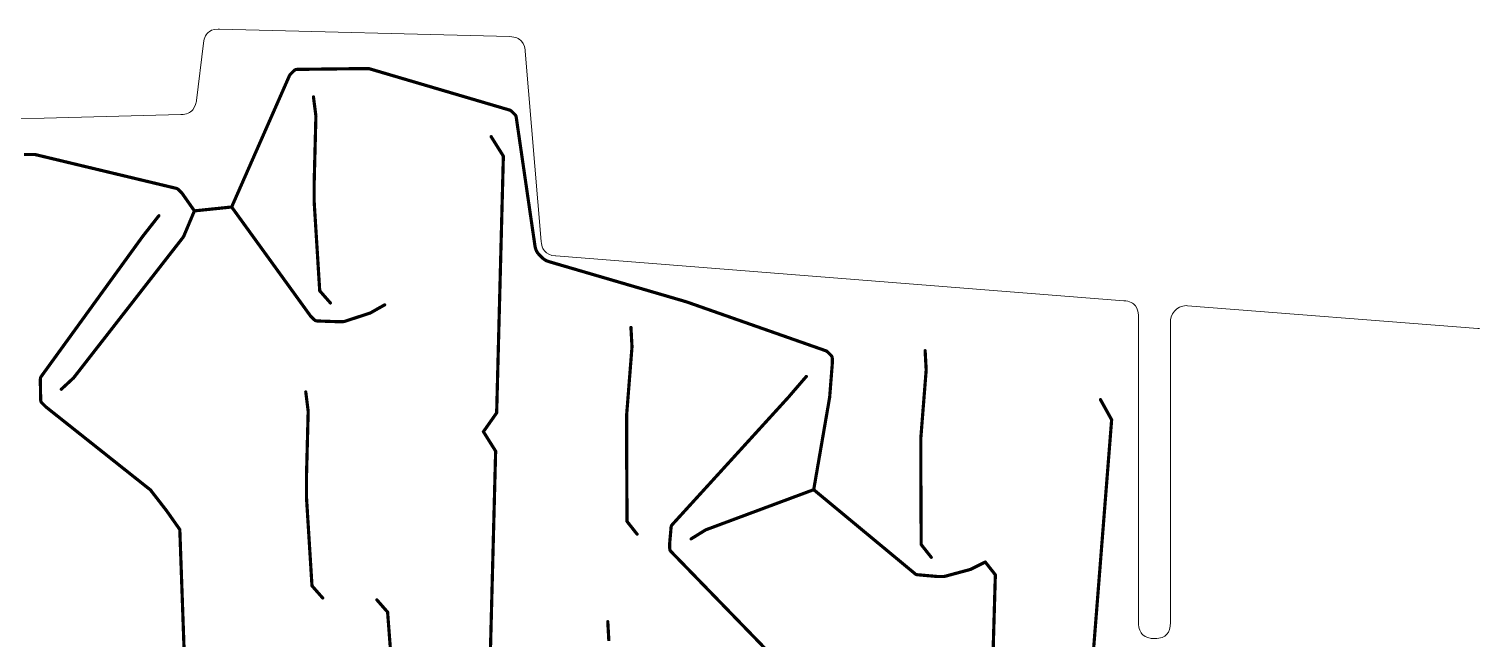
# Model space of a CAD drawing. Extents: x -174 to 104, y -43 to 63.
# Drawn here: x -125.9 to -35, y 24.9 to 63.2 of the extents above; entities that cross this region are included whole.
import ezdxf

# ---------------------------------------------------------------- set-up
doc = ezdxf.new("R2010")
doc.units = 0
doc.layers.get('0').update_dxf_attribs({"linetype": 'CONTINUOUS', "lineweight": 0})
doc.layers.add('______ _____', color=7, linetype='CONTINUOUS', lineweight=0)
doc.layers.add('B_Cu_____________', color=9, linetype='CONTINUOUS', lineweight=0)

# ---------------------------------------------------------------- blocks, each defined once
blk = doc.blocks.new('UNIT_DISC')
at = {"const_width": 0.5}
blk.add_lwpolyline([(0.25, 0, 1), (-0.25, 0, 1)], format="xyb", close=True, dxfattribs=at)

msp = doc.modelspace()

# ---------------------------------------------------------------- linework, layer by layer
at = {"layer": '______ _____'}
for points in [[(-114.885, 62.6433), (-114.841, 62.7363)], [(-114.885, 62.6433), (-114.841, 62.7363)], [(-114.841, 62.7363), (-114.793, 62.8165)], [(-114.841, 62.7363), (-114.793, 62.8165)], [(-114.793, 62.8165), (-114.737, 62.8884)], [(-114.793, 62.8165), (-114.737, 62.8884)], [(-114.737, 62.8884), (-114.677, 62.9506)], [(-114.737, 62.8884), (-114.677, 62.9506)], [(-114.677, 62.9506), (-114.61, 63.0051)], [(-114.677, 62.9506), (-114.61, 63.0051)], [(-114.61, 63.0051), (-114.456, 63.0909)], [(-114.61, 63.0051), (-114.456, 63.0909)], [(-114.456, 63.0909), (-114.272, 63.1472)], [(-114.456, 63.0909), (-114.272, 63.1472)], [(-114.272, 63.1472), (-114.05, 63.172)], [(-114.272, 63.1472), (-114.05, 63.172)], [(-114.05, 63.172), (-113.952, 63.1722)], [(-114.05, 63.172), (-113.952, 63.1722)], [(-113.952, 63.1722), (-95.7638, 62.6959)], [(-113.952, 63.1722), (-95.7638, 62.6959)], [(-115.41, 58.6846), (-114.971, 62.2934)], [(-115.41, 58.6846), (-114.971, 62.2934)], [(-114.971, 62.2934), (-114.95, 62.4224)], [(-114.971, 62.2934), (-114.95, 62.4224)], [(-114.95, 62.4224), (-114.921, 62.5412)], [(-114.95, 62.4224), (-114.921, 62.5412)], [(-114.921, 62.5412), (-114.885, 62.6433)], [(-114.921, 62.5412), (-114.885, 62.6433)], [(-95.7638, 62.6959), (-95.6341, 62.6875)], [(-95.7638, 62.6959), (-95.6341, 62.6875)], [(-95.6341, 62.6875), (-95.5137, 62.6693)], [(-95.6341, 62.6875), (-95.5137, 62.6693)], [(-95.5137, 62.6693), (-95.4092, 62.6435)], [(-95.5137, 62.6693), (-95.4092, 62.6435)], [(-95.4092, 62.6435), (-95.3128, 62.609)], [(-95.4092, 62.6435), (-95.3128, 62.609)], [(-95.3128, 62.609), (-95.2286, 62.5682)], [(-95.3128, 62.609), (-95.2286, 62.5682)], [(-95.2286, 62.5682), (-95.1518, 62.5197)], [(-95.2286, 62.5682), (-95.1518, 62.5197)], [(-95.1518, 62.5197), (-95.0841, 62.4651)], [(-95.1518, 62.5197), (-95.0841, 62.4651)], [(-95.0841, 62.4651), (-95.0233, 62.4031)], [(-95.0841, 62.4651), (-95.0233, 62.4031)], [(-95.0233, 62.4031), (-94.9228, 62.2576)], [(-95.0233, 62.4031), (-94.9228, 62.2576)], [(-94.9228, 62.2576), (-94.8486, 62.0783)], [(-94.9228, 62.2576), (-94.8486, 62.0783)], [(-94.8486, 62.0783), (-94.8018, 61.8583)], [(-94.8486, 62.0783), (-94.8018, 61.8583)], [(-94.8018, 61.8583), (-94.7934, 61.7794)], [(-94.8018, 61.8583), (-94.7934, 61.7794)], [(-94.7934, 61.7794), (-93.7984, 49.8598)], [(-94.7934, 61.7794), (-93.7984, 49.8598)], [(-115.642, 58.1001), (-115.54, 58.2476)], [(-115.642, 58.1001), (-115.54, 58.2476)], [(-115.54, 58.2476), (-115.464, 58.4298)], [(-115.54, 58.2476), (-115.464, 58.4298)], [(-115.464, 58.4298), (-115.414, 58.6538)], [(-115.464, 58.4298), (-115.414, 58.6538)], [(-115.414, 58.6538), (-115.41, 58.6846)], [(-115.414, 58.6538), (-115.41, 58.6846)], [(-135.108, 57.3153), (-116.377, 57.8058)], [(-135.108, 57.3153), (-116.377, 57.8058)], [(-116.377, 57.8058), (-116.249, 57.8141)], [(-116.377, 57.8058), (-116.249, 57.8141)], [(-116.249, 57.8141), (-116.131, 57.8323)], [(-116.249, 57.8141), (-116.131, 57.8323)], [(-116.131, 57.8323), (-116.027, 57.8582)], [(-116.131, 57.8323), (-116.027, 57.8582)], [(-116.027, 57.8582), (-115.932, 57.8927)], [(-116.027, 57.8582), (-115.932, 57.8927)], [(-115.932, 57.8927), (-115.848, 57.9337)], [(-115.932, 57.8927), (-115.848, 57.9337)], [(-115.848, 57.9337), (-115.771, 57.9825)], [(-115.848, 57.9337), (-115.771, 57.9825)], [(-115.771, 57.9825), (-115.703, 58.0376)], [(-115.771, 57.9825), (-115.703, 58.0376)], [(-115.703, 58.0376), (-115.642, 58.1001)], [(-115.703, 58.0376), (-115.642, 58.1001)], [(-93.7984, 49.8598), (-93.7828, 49.7336)], [(-93.7984, 49.8598), (-93.7828, 49.7336)], [(-93.7828, 49.7336), (-93.758, 49.6168)], [(-93.7828, 49.7336), (-93.758, 49.6168)], [(-93.758, 49.6168), (-93.7262, 49.5155)], [(-93.758, 49.6168), (-93.7262, 49.5155)], [(-93.7262, 49.5155), (-93.6863, 49.4223)], [(-93.7262, 49.5155), (-93.6863, 49.4223)], [(-93.6863, 49.4223), (-93.6406, 49.3411)], [(-93.6863, 49.4223), (-93.6406, 49.3411)], [(-93.6406, 49.3411), (-93.5873, 49.2674)], [(-93.6406, 49.3411), (-93.5873, 49.2674)], [(-93.5873, 49.2674), (-93.5283, 49.2027)], [(-93.5873, 49.2674), (-93.5283, 49.2027)], [(-93.5283, 49.2027), (-93.4621, 49.1451)], [(-93.5283, 49.2027), (-93.4621, 49.1451)], [(-93.4621, 49.1451), (-93.3083, 49.0512)], [(-93.4621, 49.1451), (-93.3083, 49.0512)], [(-93.3083, 49.0512), (-93.1209, 48.9846)], [(-93.3083, 49.0512), (-93.1209, 48.9846)], [(-93.1209, 48.9846), (-92.8928, 48.9471)], [(-93.1209, 48.9846), (-92.8928, 48.9471)], [(-92.8928, 48.9471), (-92.8803, 48.9461)], [(-92.8928, 48.9471), (-92.8803, 48.9461)], [(-92.8803, 48.9461), (-57.2648, 46.1431)], [(-92.8803, 48.9461), (-57.2648, 46.1431)], [(-57.2648, 46.1431), (-57.1341, 46.1277)], [(-57.2648, 46.1431), (-57.1341, 46.1277)], [(-57.1341, 46.1277), (-57.0133, 46.1032)], [(-57.1341, 46.1277), (-57.0133, 46.1032)], [(-57.0133, 46.1032), (-56.9093, 46.0718)], [(-57.0133, 46.1032), (-56.9093, 46.0718)], [(-56.9093, 46.0718), (-56.8141, 46.0324)], [(-56.9093, 46.0718), (-56.8141, 46.0324)], [(-56.8141, 46.0324), (-56.7318, 45.9874)], [(-56.8141, 46.0324), (-56.7318, 45.9874)], [(-56.7318, 45.9874), (-56.6574, 45.9351)], [(-56.7318, 45.9874), (-56.6574, 45.9351)], [(-56.6574, 45.9351), (-56.5927, 45.8775)], [(-56.6574, 45.9351), (-56.5927, 45.8775)], [(-56.5927, 45.8775), (-56.5356, 45.8129)], [(-56.5927, 45.8775), (-56.5356, 45.8129)], [(-56.5356, 45.8129), (-56.4438, 45.6639)], [(-56.5356, 45.8129), (-56.4438, 45.6639)], [(-56.4438, 45.6639), (-56.3805, 45.4835)], [(-56.4438, 45.6639), (-56.3805, 45.4835)], [(-56.3805, 45.4835), (-56.3473, 45.2648)], [(-56.3805, 45.4835), (-56.3473, 45.2648)], [(-54.2157, 45.3256), (-54.0961, 45.4937)], [(-54.2157, 45.3256), (-54.0961, 45.4937)], [(-54.0961, 45.4937), (-53.9445, 45.6338)], [(-54.0961, 45.4937), (-53.9445, 45.6338)], [(-53.9445, 45.6338), (-53.7675, 45.7399)], [(-53.9445, 45.6338), (-53.7675, 45.7399)], [(-53.7675, 45.7399), (-53.5726, 45.8075)], [(-53.7675, 45.7399), (-53.5726, 45.8075)], [(-53.5726, 45.8075), (-53.3679, 45.8338)], [(-53.5726, 45.8075), (-53.3679, 45.8338)], [(-53.3679, 45.8338), (-53.2648, 45.8282)], [(-53.3679, 45.8338), (-53.2648, 45.8282)], [(-53.2648, 45.8282), (-35.0785, 44.3969)], [(-53.2648, 45.8282), (-35.0785, 44.3969)], [(-56.3473, 45.2648), (-56.3433, 45.1461)], [(-56.3473, 45.2648), (-56.3433, 45.1461)], [(-56.3433, 45.1461), (-56.3438, 25.9612)], [(-56.3433, 45.1461), (-56.3438, 25.9612)], [(-54.3438, 25.9615), (-54.3433, 44.8314)], [(-54.3438, 25.9615), (-54.3433, 44.8314)], [(-54.3433, 44.8314), (-54.3407, 44.9345)], [(-54.3433, 44.8314), (-54.3407, 44.9345)], [(-54.3407, 44.9345), (-54.2984, 45.1365)], [(-54.3407, 44.9345), (-54.2984, 45.1365)], [(-54.2984, 45.1365), (-54.2157, 45.3256)], [(-54.2984, 45.1365), (-54.2157, 45.3256)], [(-35.0785, 44.3969), (-35.0393, 44.3942)], [(-35.0785, 44.3969), (-35.0393, 44.3942)], [(-35.0393, 44.3942), (-34.9607, 44.3942)], [(-35.0393, 44.3942), (-34.9607, 44.3942)], [(-56.3438, 25.9612), (-56.3388, 25.8248)], [(-56.3438, 25.9612), (-56.3388, 25.8248)], [(-56.3388, 25.8248), (-56.3238, 25.6984)], [(-56.3388, 25.8248), (-56.3238, 25.6984)], [(-56.3238, 25.6984), (-56.3008, 25.5896)], [(-56.3238, 25.6984), (-56.3008, 25.5896)], [(-56.3008, 25.5896), (-56.2691, 25.4894)], [(-56.3008, 25.5896), (-56.2691, 25.4894)], [(-56.2691, 25.4894), (-56.2312, 25.4027)], [(-56.2691, 25.4894), (-56.2312, 25.4027)], [(-54.4756, 25.3674), (-54.4023, 25.5363)], [(-54.4756, 25.3674), (-54.4023, 25.5363)], [(-54.4023, 25.5363), (-54.3572, 25.7435)], [(-54.4023, 25.5363), (-54.3572, 25.7435)], [(-54.3572, 25.7435), (-54.3438, 25.9615)], [(-54.3572, 25.7435), (-54.3438, 25.9615)], [(-56.2312, 25.4027), (-56.1855, 25.3239)], [(-56.2312, 25.4027), (-56.1855, 25.3239)], [(-56.1855, 25.3239), (-56.134, 25.2552)], [(-56.1855, 25.3239), (-56.134, 25.2552)], [(-56.134, 25.2552), (-56.0754, 25.1937)], [(-56.134, 25.2552), (-56.0754, 25.1937)], [(-56.0754, 25.1937), (-55.938, 25.0932)], [(-56.0754, 25.1937), (-55.938, 25.0932)], [(-55.938, 25.0932), (-55.769, 25.02)], [(-55.938, 25.0932), (-55.769, 25.02)], [(-55.769, 25.02), (-55.5617, 24.9749)], [(-55.769, 25.02), (-55.5617, 24.9749)], [(-55.5617, 24.9749), (-55.3438, 24.9615)], [(-55.5617, 24.9749), (-55.3438, 24.9615)], [(-55.3438, 24.9615), (-55.2074, 24.9665)], [(-55.3438, 24.9615), (-55.2074, 24.9665)], [(-55.2074, 24.9665), (-55.081, 24.9815)], [(-55.2074, 24.9665), (-55.081, 24.9815)], [(-55.081, 24.9815), (-54.9721, 25.0045)], [(-55.081, 24.9815), (-54.9721, 25.0045)], [(-54.9721, 25.0045), (-54.8719, 25.0362)], [(-54.9721, 25.0045), (-54.8719, 25.0362)], [(-54.8719, 25.0362), (-54.7852, 25.0742)], [(-54.8719, 25.0362), (-54.7852, 25.0742)], [(-54.7852, 25.0742), (-54.7063, 25.1199)], [(-54.7852, 25.0742), (-54.7063, 25.1199)], [(-54.7063, 25.1199), (-54.6376, 25.1713)], [(-54.7063, 25.1199), (-54.6376, 25.1713)], [(-54.6376, 25.1713), (-54.5761, 25.2299)], [(-54.6376, 25.1713), (-54.5761, 25.2299)], [(-54.5761, 25.2299), (-54.4756, 25.3674)], [(-54.5761, 25.2299), (-54.4756, 25.3674)]]:
    msp.add_lwpolyline(points, dxfattribs=at)
at = {"layer": 'B_Cu_____________', "const_width": 0.2}
for points in [[(-113.2, 52.0148), (-109.5723, 60.2576)], [(-109.5723, 60.2576), (-109.5158, 60.3377)], [(-109.5158, 60.3377), (-109.2815, 60.572)], [(-109.2815, 60.572), (-109.1986, 60.6242)], [(-109.1986, 60.6242), (-109.1021, 60.6408)], [(-109.1021, 60.6408), (-105.3616, 60.6861)], [(-105.3616, 60.6861), (-105.2784, 60.6861)], [(-105.2784, 60.6861), (-104.5822, 60.6861)], [(-104.5822, 60.6861), (-95.7373, 58.0797)], [(-107.9178, 57.7113), (-108.0708, 58.9167)], [(-95.7373, 58.0797), (-95.6572, 58.0232)], [(-108.0268, 53.5362), (-107.9204, 57.6113)], [(-107.9204, 57.6113), (-107.9178, 57.7113)], [(-95.6572, 58.0232), (-95.4229, 57.7889)], [(-95.4229, 57.7889), (-95.3707, 57.706)], [(-95.3707, 57.706), (-95.3541, 57.6095)], [(-95.3541, 57.6095), (-94.1832, 49.5677)], [(-96.9322, 56.4243), (-96.1656, 55.2028)], [(-125.5287, 55.3051), (-126.2249, 55.3051)], [(-116.6358, 53.1749), (-125.5287, 55.3051)], [(-96.1682, 55.1028), (-96.5839, 39.2103)], [(-96.1656, 55.2028), (-96.1682, 55.1028)], [(-108.0268, 52.4478), (-108.0268, 53.5362)], [(-116.5943, 53.1488), (-116.6358, 53.1749)], [(-116.5529, 53.1227), (-116.5943, 53.1488)], [(-116.3186, 52.8884), (-116.5529, 53.1227)], [(-116.2903, 52.8483), (-116.3186, 52.8884)], [(-116.2621, 52.8083), (-116.2903, 52.8483)], [(-115.5352, 51.7717), (-116.2621, 52.8083)], [(-115.5352, 51.7717), (-116.2021, 50.1857)], [(-113.2, 52.0148), (-115.5352, 51.7717)], [(-108.259, 45.1855), (-113.2, 52.0148)], [(-108.0268, 52.3646), (-108.0268, 52.4478)], [(-108.0267, 52.339), (-108.0268, 52.3646)], [(-107.6802, 46.7767), (-108.0267, 52.339)], [(-117.7636, 51.4674), (-118.7671, 50.186)], [(-118.7734, 50.1797), (-125.1202, 41.4173)], [(-116.2543, 50.1028), (-123.1068, 41.3069)], [(-118.7671, 50.186), (-118.7734, 50.1797)], [(-116.2282, 50.1442), (-116.2543, 50.1028)], [(-116.2021, 50.1857), (-116.2282, 50.1442)], [(-94.1832, 49.5677), (-94.1638, 49.4759)], [(-94.1638, 49.4759), (-94.1584, 49.4508)], [(-94.1584, 49.4508), (-94.1344, 49.374)], [(-94.1344, 49.374), (-94.1267, 49.3495)], [(-94.1267, 49.3495), (-94.0969, 49.2799)], [(-94.0969, 49.2799), (-94.0867, 49.2563)], [(-94.0867, 49.2563), (-94.0537, 49.1975)], [(-94.0537, 49.1975), (-94.041, 49.1752)], [(-94.041, 49.1752), (-94.0028, 49.1222)], [(-94.0028, 49.1222), (-93.9878, 49.1015)], [(-93.9878, 49.1015), (-93.946, 49.0557)], [(-93.946, 49.0557), (-93.9287, 49.0368)], [(-93.9287, 49.0368), (-93.6941, 48.8022)], [(-93.6941, 48.8022), (-93.6473, 48.7614)], [(-93.6473, 48.7614), (-93.628, 48.7446)], [(-93.628, 48.7446), (-93.496, 48.664)], [(-93.496, 48.664), (-93.4741, 48.6507)], [(-93.4741, 48.6507), (-93.2868, 48.584)], [(-93.2868, 48.584), (-84.6874, 46.0697)], [(-107.6802, 46.7646), (-107.6802, 46.7767)], [(-107.0085, 45.9993), (-107.6802, 46.7646)], [(-104.5326, 45.3641), (-106.1228, 44.8419)], [(-104.5205, 45.3641), (-104.5326, 45.3641)], [(-103.6105, 45.8807), (-104.5205, 45.3641)], [(-84.6874, 46.0697), (-75.9155, 42.9903)], [(-108.0247, 44.9512), (-108.259, 45.1855)], [(-107.9453, 44.894), (-108.0247, 44.9512)], [(-107.85, 44.8714), (-107.9453, 44.894)], [(-107.7285, 44.8671), (-107.85, 44.8714)], [(-107.2158, 44.8492), (-107.7285, 44.8671)], [(-106.6508, 44.8295), (-107.2158, 44.8492)], [(-106.5508, 44.8261), (-106.6508, 44.8295)], [(-106.2194, 44.8261), (-106.5508, 44.8261)], [(-106.1228, 44.8419), (-106.2194, 44.8261)], [(-88.1006, 43.2524), (-88.1675, 44.4624)], [(-88.4405, 38.936), (-88.1085, 43.1527)], [(-88.1085, 43.1527), (-88.1006, 43.2524)], [(-75.9155, 42.9903), (-75.8385, 42.9297)], [(-75.8385, 42.9297), (-75.6042, 42.6954)], [(-75.6042, 42.6954), (-75.5564, 42.6099)], [(-69.6576, 41.8009), (-69.7245, 43.0109)], [(-75.5777, 41.7632), (-75.6696, 40.5952)], [(-75.5527, 42.0816), (-75.5777, 41.7632)], [(-75.5564, 42.6099), (-75.5506, 42.5613)], [(-75.5449, 42.1813), (-75.5527, 42.0816)], [(-75.5506, 42.5613), (-75.5449, 42.5127)], [(-75.5449, 42.5127), (-75.5449, 42.1813)], [(-69.6655, 41.7012), (-69.6576, 41.8009)], [(-125.1732, 41.3349), (-125.1907, 41.2386)], [(-125.1907, 41.2386), (-125.1907, 40.9072)], [(-125.1907, 40.9072), (-125.1732, 39.9074)], [(-125.1202, 41.4173), (-125.1732, 41.3349)], [(-123.1068, 41.3069), (-123.8811, 40.5887)], [(-78.2211, 40.1774), (-77.1747, 41.3905)], [(-69.9975, 37.4845), (-69.6655, 41.7012)], [(-125.1732, 39.9074), (-125.1628, 39.8595)], [(-108.4021, 39.2177), (-108.5551, 40.4231)], [(-85.5609, 32.1234), (-78.2211, 40.1712)], [(-78.2211, 40.1712), (-78.2211, 40.1774)], [(-75.7096, 40.0877), (-76.7092, 34.2952)], [(-75.7017, 40.1874), (-75.7096, 40.0877)], [(-75.6696, 40.5952), (-75.7017, 40.1874)], [(-58.7317, 39.939), (-58.0309, 38.6791)], [(-125.1628, 39.8595), (-125.1524, 39.8117)], [(-125.1524, 39.8117), (-125.0966, 39.7313)], [(-125.0966, 39.7313), (-124.8623, 39.497)], [(-124.8623, 39.497), (-118.2887, 34.2769)], [(-108.5111, 35.0426), (-108.4047, 39.1177)], [(-108.4047, 39.1177), (-108.4021, 39.2177)], [(-96.5865, 39.1103), (-97.4165, 37.9307)], [(-96.5839, 39.2103), (-96.5865, 39.1103)], [(-88.4405, 37.8476), (-88.4405, 38.936)], [(-58.0388, 38.5794), (-59.2869, 22.7306)], [(-58.0309, 38.6791), (-58.0388, 38.5794)], [(-97.4165, 37.9307), (-96.6498, 36.7092)], [(-88.4405, 37.7644), (-88.4405, 37.8476)], [(-88.4404, 37.7388), (-88.4405, 37.7644)], [(-88.4134, 32.3214), (-88.4404, 37.7388)], [(-69.9975, 36.3961), (-69.9975, 37.4845)], [(-96.6524, 36.6092), (-97.0681, 20.7166)], [(-96.6498, 36.7092), (-96.6524, 36.6092)], [(-69.9975, 36.3129), (-69.9975, 36.3961)], [(-69.9974, 36.2873), (-69.9975, 36.3129)], [(-69.9704, 30.8699), (-69.9974, 36.2873)], [(-108.5111, 33.9542), (-108.5111, 35.0426)], [(-118.2887, 34.2769), (-118.2607, 34.2489)], [(-118.2607, 34.2489), (-118.2607, 34.2399)], [(-118.2607, 34.2399), (-117.2793, 32.9737)], [(-108.5111, 33.871), (-108.5111, 33.9542)], [(-108.511, 33.8454), (-108.5111, 33.871)], [(-108.1645, 28.2831), (-108.511, 33.8454)], [(-76.7092, 34.2952), (-83.4847, 31.7746)], [(-70.3887, 29.053), (-76.7092, 34.2952)], [(-117.2793, 32.9737), (-116.4492, 31.794)], [(-116.4492, 31.794), (-116.4466, 31.694)], [(-88.4134, 32.3066), (-88.4134, 32.3214)], [(-87.7827, 31.5072), (-88.4134, 32.3066)], [(-85.7368, 30.9569), (-85.6497, 31.9531)], [(-85.6497, 31.9531), (-85.6222, 32.0471)], [(-85.6222, 32.0471), (-85.5609, 32.1234)], [(-83.4888, 31.7706), (-84.3957, 31.2108)], [(-83.4847, 31.7746), (-83.4888, 31.7706)], [(-116.4466, 31.694), (-116.4456, 31.6553)], [(-116.4456, 31.6553), (-115.8811, 15.8241)], [(-85.7368, 30.6255), (-85.7368, 30.9569)], [(-69.9704, 30.8551), (-69.9704, 30.8699)], [(-69.3397, 30.0557), (-69.9704, 30.8551)], [(-85.7261, 30.5282), (-85.7368, 30.6255)], [(-85.679, 30.4424), (-85.7261, 30.5282)], [(-79.657, 24.2402), (-85.679, 30.4424)], [(-70.3505, 29.0223), (-70.3887, 29.053)], [(-70.3123, 28.9917), (-70.3505, 29.0223)], [(-70.2653, 28.9779), (-70.3123, 28.9917)], [(-66.9032, 29.291), (-68.4946, 28.8617)], [(-66.8884, 29.291), (-66.9032, 29.291)], [(-65.9527, 29.7593), (-66.8884, 29.291)], [(-65.3219, 28.9599), (-65.9527, 29.7593)], [(-108.1645, 28.271), (-108.1645, 28.2831)], [(-107.4928, 27.5057), (-108.1645, 28.271)], [(-70.2184, 28.9642), (-70.2653, 28.9779)], [(-70.1187, 28.9554), (-70.2184, 28.9642)], [(-69.6636, 28.9156), (-70.1187, 28.9554)], [(-69.0229, 28.8596), (-69.6636, 28.9156)], [(-68.9233, 28.8509), (-69.0229, 28.8596)], [(-68.5919, 28.8509), (-68.9233, 28.8509)], [(-68.5432, 28.8563), (-68.5919, 28.8509)], [(-68.4946, 28.8617), (-68.5432, 28.8563)], [(-65.648, 17.8444), (-65.3219, 28.9343)], [(-65.3219, 28.9343), (-65.3219, 28.9599)], [(-104.0948, 27.3871), (-103.4231, 26.6218)], [(-103.4231, 26.6218), (-103.4231, 26.6097)], [(-103.4231, 26.6097), (-102.8502, 19.1283)], [(-89.5521, 24.8095), (-89.619, 26.0195)]]:
    msp.add_lwpolyline(points, dxfattribs=at)

# ---------------------------------------------------------------- block references
at = {"layer": '______ _____', "xscale": 0.0001, "yscale": 0.0001}
for p in [(-114.841, 62.7363), (-114.841, 62.7363), (-114.841, 62.7363), (-114.793, 62.8165), (-114.793, 62.8165), (-114.793, 62.8165), (-114.737, 62.8884), (-114.737, 62.8884), (-114.737, 62.8884), (-114.677, 62.9506), (-114.677, 62.9506), (-114.677, 62.9506), (-114.61, 63.0051), (-114.61, 63.0051), (-114.61, 63.0051), (-114.456, 63.0909), (-114.456, 63.0909), (-114.456, 63.0909), (-114.272, 63.1472), (-114.272, 63.1472), (-114.272, 63.1472), (-114.05, 63.172), (-114.05, 63.172), (-114.05, 63.172), (-113.952, 63.1722), (-113.952, 63.1722), (-113.952, 63.1722), (-114.971, 62.2934), (-114.971, 62.2934), (-114.971, 62.2934), (-114.95, 62.4224), (-114.95, 62.4224), (-114.95, 62.4224), (-114.921, 62.5412), (-114.921, 62.5412), (-114.921, 62.5412), (-114.885, 62.6433), (-114.885, 62.6433), (-114.885, 62.6433), (-95.7638, 62.6959), (-95.7638, 62.6959), (-95.7638, 62.6959), (-95.6341, 62.6875), (-95.6341, 62.6875), (-95.6341, 62.6875), (-95.5137, 62.6693), (-95.5137, 62.6693), (-95.5137, 62.6693), (-95.4092, 62.6435), (-95.4092, 62.6435), (-95.4092, 62.6435), (-95.3128, 62.609), (-95.3128, 62.609), (-95.3128, 62.609), (-95.2286, 62.5682), (-95.2286, 62.5682), (-95.2286, 62.5682), (-95.1518, 62.5197), (-95.1518, 62.5197), (-95.1518, 62.5197), (-95.0841, 62.4651), (-95.0841, 62.4651), (-95.0841, 62.4651), (-95.0233, 62.4031), (-95.0233, 62.4031), (-95.0233, 62.4031), (-94.9228, 62.2576), (-94.9228, 62.2576), (-94.9228, 62.2576), (-94.8486, 62.0783), (-94.8486, 62.0783), (-94.8486, 62.0783), (-94.8018, 61.8583), (-94.8018, 61.8583), (-94.8018, 61.8583), (-94.7934, 61.7794), (-94.7934, 61.7794), (-94.7934, 61.7794), (-115.54, 58.2476), (-115.54, 58.2476), (-115.54, 58.2476), (-115.464, 58.4298), (-115.464, 58.4298), (-115.464, 58.4298), (-115.414, 58.6538), (-115.414, 58.6538), (-115.414, 58.6538), (-115.41, 58.6846), (-115.41, 58.6846), (-115.41, 58.6846), (-116.377, 57.8058), (-116.377, 57.8058), (-116.377, 57.8058), (-116.249, 57.8141), (-116.249, 57.8141), (-116.249, 57.8141), (-116.131, 57.8323), (-116.131, 57.8323), (-116.131, 57.8323), (-116.027, 57.8582), (-116.027, 57.8582), (-116.027, 57.8582), (-115.932, 57.8927), (-115.932, 57.8927), (-115.932, 57.8927), (-115.848, 57.9337), (-115.848, 57.9337), (-115.848, 57.9337), (-115.771, 57.9825), (-115.771, 57.9825), (-115.771, 57.9825), (-115.703, 58.0376), (-115.703, 58.0376), (-115.703, 58.0376), (-115.642, 58.1001), (-115.642, 58.1001), (-115.642, 58.1001), (-93.7984, 49.8598), (-93.7984, 49.8598), (-93.7984, 49.8598), (-93.7828, 49.7336), (-93.7828, 49.7336), (-93.7828, 49.7336), (-93.758, 49.6168), (-93.758, 49.6168), (-93.758, 49.6168), (-93.7262, 49.5155), (-93.7262, 49.5155), (-93.7262, 49.5155), (-93.6863, 49.4223), (-93.6863, 49.4223), (-93.6863, 49.4223), (-93.6406, 49.3411), (-93.6406, 49.3411), (-93.6406, 49.3411), (-93.5873, 49.2674), (-93.5873, 49.2674), (-93.5873, 49.2674), (-93.5283, 49.2027), (-93.5283, 49.2027), (-93.5283, 49.2027), (-93.4621, 49.1451), (-93.4621, 49.1451), (-93.4621, 49.1451), (-93.3083, 49.0512), (-93.3083, 49.0512), (-93.3083, 49.0512), (-93.1209, 48.9846), (-93.1209, 48.9846), (-93.1209, 48.9846), (-92.8928, 48.9471), (-92.8928, 48.9471), (-92.8928, 48.9471), (-92.8803, 48.9461), (-92.8803, 48.9461), (-92.8803, 48.9461), (-57.2648, 46.1431), (-57.2648, 46.1431), (-57.2648, 46.1431), (-57.1341, 46.1277), (-57.1341, 46.1277), (-57.1341, 46.1277), (-57.0133, 46.1032), (-57.0133, 46.1032), (-57.0133, 46.1032), (-56.9093, 46.0718), (-56.9093, 46.0718), (-56.9093, 46.0718), (-56.8141, 46.0324), (-56.8141, 46.0324), (-56.8141, 46.0324), (-56.7318, 45.9874), (-56.7318, 45.9874), (-56.7318, 45.9874), (-56.6574, 45.9351), (-56.6574, 45.9351), (-56.6574, 45.9351), (-56.5927, 45.8775), (-56.5927, 45.8775), (-56.5927, 45.8775), (-56.5356, 45.8129), (-56.5356, 45.8129), (-56.5356, 45.8129), (-56.4438, 45.6639), (-56.4438, 45.6639), (-56.4438, 45.6639), (-56.3805, 45.4835), (-56.3805, 45.4835), (-56.3805, 45.4835), (-54.0961, 45.4937), (-54.0961, 45.4937), (-54.0961, 45.4937), (-53.9445, 45.6338), (-53.9445, 45.6338), (-53.9445, 45.6338), (-53.7675, 45.7399), (-53.7675, 45.7399), (-53.7675, 45.7399), (-53.5726, 45.8075), (-53.5726, 45.8075), (-53.5726, 45.8075), (-53.3679, 45.8338), (-53.3679, 45.8338), (-53.3679, 45.8338), (-53.2648, 45.8282), (-53.2648, 45.8282), (-53.2648, 45.8282), (-56.3473, 45.2648), (-56.3473, 45.2648), (-56.3473, 45.2648), (-56.3433, 45.1461), (-56.3433, 45.1461), (-56.3433, 45.1461), (-54.3433, 44.8314), (-54.3433, 44.8314), (-54.3433, 44.8314), (-54.3407, 44.9345), (-54.3407, 44.9345), (-54.3407, 44.9345), (-54.2984, 45.1365), (-54.2984, 45.1365), (-54.2984, 45.1365), (-54.2157, 45.3256), (-54.2157, 45.3256), (-54.2157, 45.3256), (-35.0785, 44.3969), (-35.0785, 44.3969), (-35.0785, 44.3969), (-35.0393, 44.3942), (-35.0393, 44.3942), (-35.0393, 44.3942), (-56.3438, 25.9612), (-56.3438, 25.9612), (-56.3438, 25.9612), (-56.3388, 25.8248), (-56.3388, 25.8248), (-56.3388, 25.8248), (-56.3238, 25.6984), (-56.3238, 25.6984), (-56.3238, 25.6984), (-56.3008, 25.5896), (-56.3008, 25.5896), (-56.3008, 25.5896), (-56.2691, 25.4894), (-56.2691, 25.4894), (-56.2691, 25.4894), (-54.4023, 25.5363), (-54.4023, 25.5363), (-54.4023, 25.5363), (-54.3572, 25.7435), (-54.3572, 25.7435), (-54.3572, 25.7435), (-54.3438, 25.9615), (-54.3438, 25.9615), (-54.3438, 25.9615), (-56.2312, 25.4027), (-56.2312, 25.4027), (-56.2312, 25.4027), (-56.1855, 25.3239), (-56.1855, 25.3239), (-56.1855, 25.3239), (-56.134, 25.2552), (-56.134, 25.2552), (-56.134, 25.2552), (-56.0754, 25.1937), (-56.0754, 25.1937), (-56.0754, 25.1937), (-55.938, 25.0932), (-55.938, 25.0932), (-55.938, 25.0932), (-55.769, 25.02), (-55.769, 25.02), (-55.769, 25.02), (-55.5617, 24.9749), (-55.5617, 24.9749), (-55.5617, 24.9749), (-55.3438, 24.9615), (-55.3438, 24.9615), (-55.3438, 24.9615), (-55.2074, 24.9665), (-55.2074, 24.9665), (-55.2074, 24.9665), (-55.081, 24.9815), (-55.081, 24.9815), (-55.081, 24.9815), (-54.9721, 25.0045), (-54.9721, 25.0045), (-54.9721, 25.0045), (-54.8719, 25.0362), (-54.8719, 25.0362), (-54.8719, 25.0362), (-54.7852, 25.0742), (-54.7852, 25.0742), (-54.7852, 25.0742), (-54.7063, 25.1199), (-54.7063, 25.1199), (-54.7063, 25.1199), (-54.6376, 25.1713), (-54.6376, 25.1713), (-54.6376, 25.1713), (-54.5761, 25.2299), (-54.5761, 25.2299), (-54.5761, 25.2299), (-54.4756, 25.3674), (-54.4756, 25.3674), (-54.4756, 25.3674)]:
    msp.add_blockref('UNIT_DISC', p, dxfattribs=at)
at = {"layer": 'B_Cu_____________', "xscale": 0.2, "yscale": 0.2}
for p in [(-109.5723, 60.2576), (-109.5723, 60.2576), (-109.5158, 60.3377), (-109.5158, 60.3377), (-109.2815, 60.572), (-109.2815, 60.572), (-109.1986, 60.6242), (-109.1986, 60.6242), (-109.1021, 60.6408), (-109.1021, 60.6408), (-105.3616, 60.6861), (-105.3616, 60.6861), (-105.2784, 60.6861), (-105.2784, 60.6861), (-104.5822, 60.6861), (-104.5822, 60.6861), (-108.0708, 58.9167), (-95.7373, 58.0797), (-95.7373, 58.0797), (-107.9204, 57.6113), (-107.9204, 57.6113), (-107.9178, 57.7113), (-107.9178, 57.7113), (-95.6572, 58.0232), (-95.6572, 58.0232), (-95.4229, 57.7889), (-95.4229, 57.7889), (-95.3707, 57.706), (-95.3707, 57.706), (-95.3541, 57.6095), (-95.3541, 57.6095), (-96.9322, 56.4243), (-125.5287, 55.3051), (-125.5287, 55.3051), (-96.1682, 55.1028), (-96.1682, 55.1028), (-96.1656, 55.2028), (-96.1656, 55.2028), (-108.0268, 53.5362), (-108.0268, 53.5362), (-116.6358, 53.1749), (-116.6358, 53.1749), (-116.5943, 53.1488), (-116.5943, 53.1488), (-116.5529, 53.1227), (-116.5529, 53.1227), (-116.3186, 52.8884), (-116.3186, 52.8884), (-116.2903, 52.8483), (-116.2903, 52.8483), (-116.2621, 52.8083), (-116.2621, 52.8083), (-115.5352, 51.7717), (-115.5352, 51.7717), (-115.5352, 51.7717), (-113.2, 52.0148), (-113.2, 52.0148), (-113.2, 52.0148), (-108.0268, 52.4478), (-108.0268, 52.4478), (-108.0268, 52.3646), (-108.0268, 52.3646), (-108.0267, 52.339), (-108.0267, 52.339), (-117.7636, 51.4674), (-118.7734, 50.1797), (-118.7734, 50.1797), (-118.7671, 50.186), (-118.7671, 50.186), (-116.2543, 50.1028), (-116.2543, 50.1028), (-116.2282, 50.1442), (-116.2282, 50.1442), (-116.2021, 50.1857), (-116.2021, 50.1857), (-94.1832, 49.5677), (-94.1832, 49.5677), (-94.1638, 49.4759), (-94.1638, 49.4759), (-94.1584, 49.4508), (-94.1584, 49.4508), (-94.1344, 49.374), (-94.1344, 49.374), (-94.1267, 49.3495), (-94.1267, 49.3495), (-94.0969, 49.2799), (-94.0969, 49.2799), (-94.0867, 49.2563), (-94.0867, 49.2563), (-94.0537, 49.1975), (-94.0537, 49.1975), (-94.041, 49.1752), (-94.041, 49.1752), (-94.0028, 49.1222), (-94.0028, 49.1222), (-93.9878, 49.1015), (-93.9878, 49.1015), (-93.946, 49.0557), (-93.946, 49.0557), (-93.9287, 49.0368), (-93.9287, 49.0368), (-93.6941, 48.8022), (-93.6941, 48.8022), (-93.6473, 48.7614), (-93.6473, 48.7614), (-93.628, 48.7446), (-93.628, 48.7446), (-93.496, 48.664), (-93.496, 48.664), (-93.4741, 48.6507), (-93.4741, 48.6507), (-93.2868, 48.584), (-93.2868, 48.584), (-107.6802, 46.7767), (-107.6802, 46.7767), (-107.6802, 46.7646), (-107.6802, 46.7646), (-107.0085, 45.9993), (-104.5326, 45.3641), (-104.5326, 45.3641), (-104.5205, 45.3641), (-104.5205, 45.3641), (-103.6105, 45.8807), (-84.6874, 46.0697), (-84.6874, 46.0697), (-108.259, 45.1855), (-108.259, 45.1855), (-108.0247, 44.9512), (-108.0247, 44.9512), (-107.9453, 44.894), (-107.9453, 44.894), (-107.85, 44.8714), (-107.85, 44.8714), (-107.7285, 44.8671), (-107.7285, 44.8671), (-107.2158, 44.8492), (-107.2158, 44.8492), (-106.6508, 44.8295), (-106.6508, 44.8295), (-106.5508, 44.8261), (-106.5508, 44.8261), (-106.2194, 44.8261), (-106.2194, 44.8261), (-106.1228, 44.8419), (-106.1228, 44.8419), (-88.1675, 44.4624), (-88.1085, 43.1527), (-88.1085, 43.1527), (-88.1006, 43.2524), (-88.1006, 43.2524), (-75.9155, 42.9903), (-75.9155, 42.9903), (-75.8385, 42.9297), (-75.8385, 42.9297), (-75.6042, 42.6954), (-75.6042, 42.6954), (-69.7245, 43.0109), (-75.5777, 41.7632), (-75.5777, 41.7632), (-75.5564, 42.6099), (-75.5564, 42.6099), (-75.5527, 42.0816), (-75.5527, 42.0816), (-75.5506, 42.5613), (-75.5506, 42.5613), (-75.5449, 42.5127), (-75.5449, 42.5127), (-75.5449, 42.1813), (-75.5449, 42.1813), (-69.6576, 41.8009), (-69.6576, 41.8009), (-125.1907, 41.2386), (-125.1907, 41.2386), (-125.1907, 40.9072), (-125.1907, 40.9072), (-125.1732, 41.3349), (-125.1732, 41.3349), (-125.1202, 41.4173), (-125.1202, 41.4173), (-123.1068, 41.3069), (-123.1068, 41.3069), (-77.1747, 41.3905), (-69.6655, 41.7012), (-69.6655, 41.7012), (-125.1732, 39.9074), (-125.1732, 39.9074), (-123.8811, 40.5887), (-108.5551, 40.4231), (-78.2211, 40.1774), (-78.2211, 40.1774), (-78.2211, 40.1712), (-78.2211, 40.1712), (-75.7096, 40.0877), (-75.7096, 40.0877), (-75.7017, 40.1874), (-75.7017, 40.1874), (-75.6696, 40.5952), (-75.6696, 40.5952), (-58.7317, 39.939), (-125.1628, 39.8595), (-125.1628, 39.8595), (-125.1524, 39.8117), (-125.1524, 39.8117), (-125.0966, 39.7313), (-125.0966, 39.7313), (-124.8623, 39.497), (-124.8623, 39.497), (-108.4047, 39.1177), (-108.4047, 39.1177), (-108.4021, 39.2177), (-108.4021, 39.2177), (-96.5865, 39.1103), (-96.5865, 39.1103), (-96.5839, 39.2103), (-96.5839, 39.2103), (-88.4405, 38.936), (-88.4405, 38.936), (-58.0388, 38.5794), (-58.0388, 38.5794), (-58.0309, 38.6791), (-58.0309, 38.6791), (-97.4165, 37.9307), (-97.4165, 37.9307), (-88.4405, 37.8476), (-88.4405, 37.8476), (-88.4405, 37.7644), (-88.4405, 37.7644), (-88.4404, 37.7388), (-88.4404, 37.7388), (-69.9975, 37.4845), (-69.9975, 37.4845), (-96.6524, 36.6092), (-96.6524, 36.6092), (-96.6498, 36.7092), (-96.6498, 36.7092), (-69.9975, 36.3961), (-69.9975, 36.3961), (-69.9975, 36.3129), (-69.9975, 36.3129), (-69.9974, 36.2873), (-69.9974, 36.2873), (-108.5111, 35.0426), (-108.5111, 35.0426), (-118.2887, 34.2769), (-118.2887, 34.2769), (-118.2607, 34.2489), (-118.2607, 34.2489), (-118.2607, 34.2399), (-118.2607, 34.2399), (-108.5111, 33.9542), (-108.5111, 33.9542), (-108.5111, 33.871), (-108.5111, 33.871), (-108.511, 33.8454), (-108.511, 33.8454), (-76.7092, 34.2952), (-76.7092, 34.2952), (-76.7092, 34.2952), (-117.2793, 32.9737), (-117.2793, 32.9737), (-116.4492, 31.794), (-116.4492, 31.794), (-88.4134, 32.3214), (-88.4134, 32.3214), (-88.4134, 32.3066), (-88.4134, 32.3066), (-85.6497, 31.9531), (-85.6497, 31.9531), (-85.6222, 32.0471), (-85.6222, 32.0471), (-85.5609, 32.1234), (-85.5609, 32.1234), (-83.4888, 31.7706), (-83.4888, 31.7706), (-83.4847, 31.7746), (-83.4847, 31.7746), (-116.4466, 31.694), (-116.4466, 31.694), (-116.4456, 31.6553), (-116.4456, 31.6553), (-87.7827, 31.5072), (-85.7368, 30.9569), (-85.7368, 30.9569), (-84.3957, 31.2108), (-69.9704, 30.8699), (-69.9704, 30.8699), (-69.9704, 30.8551), (-69.9704, 30.8551), (-85.7368, 30.6255), (-85.7368, 30.6255), (-85.7261, 30.5282), (-85.7261, 30.5282), (-85.679, 30.4424), (-85.679, 30.4424), (-69.3397, 30.0557), (-70.3887, 29.053), (-70.3887, 29.053), (-70.3505, 29.0223), (-70.3505, 29.0223), (-70.3123, 28.9917), (-70.3123, 28.9917), (-66.9032, 29.291), (-66.9032, 29.291), (-66.8884, 29.291), (-66.8884, 29.291), (-65.9527, 29.7593), (-65.9527, 29.7593), (-108.1645, 28.2831), (-108.1645, 28.2831), (-108.1645, 28.271), (-108.1645, 28.271), (-70.2653, 28.9779), (-70.2653, 28.9779), (-70.2184, 28.9642), (-70.2184, 28.9642), (-70.1187, 28.9554), (-70.1187, 28.9554), (-69.6636, 28.9156), (-69.6636, 28.9156), (-69.0229, 28.8596), (-69.0229, 28.8596), (-68.9233, 28.8509), (-68.9233, 28.8509), (-68.5919, 28.8509), (-68.5919, 28.8509), (-68.5432, 28.8563), (-68.5432, 28.8563), (-68.4946, 28.8617), (-68.4946, 28.8617), (-65.3219, 28.9599), (-65.3219, 28.9599), (-65.3219, 28.9343), (-65.3219, 28.9343), (-107.4928, 27.5057), (-104.0948, 27.3871), (-103.4231, 26.6218), (-103.4231, 26.6218), (-103.4231, 26.6097), (-103.4231, 26.6097), (-89.619, 26.0195)]:
    msp.add_blockref('UNIT_DISC', p, dxfattribs=at)

doc.saveas('drawing.dxf')
